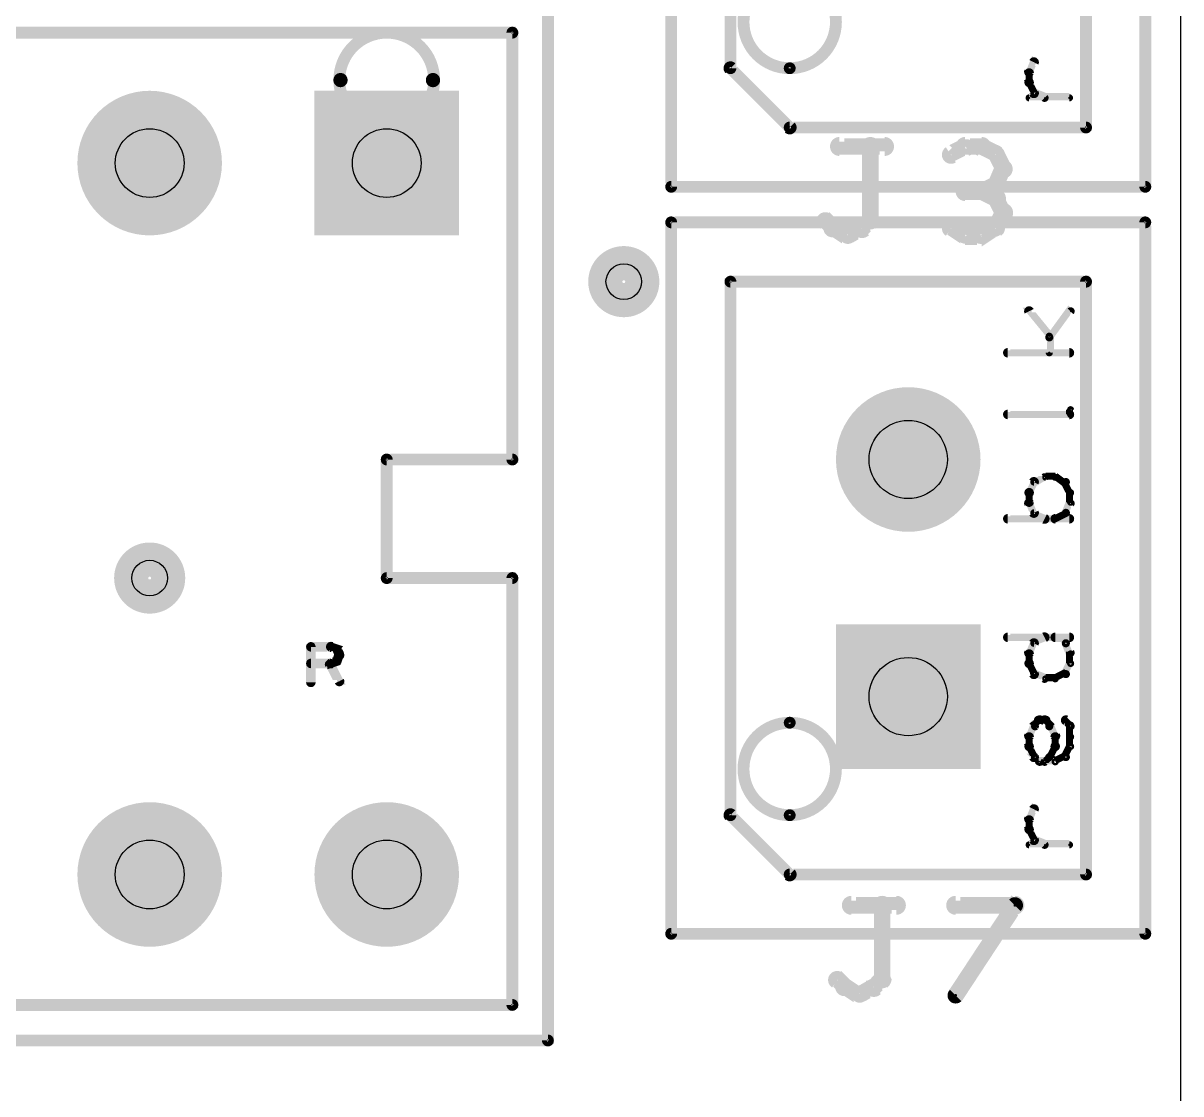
# Model space of a CAD drawing. Extents: x 7835 to 14160, y 8914 to 11568.
# Drawn here: x 11151.6 to 11640, y 9387.5 to 9839 of the extents above; entities that cross this region are included whole.
import ezdxf

# ---------------------------------------------------------------- set-up
doc = ezdxf.new("R2010")
doc.units = 0
doc.layers.get('0').update_dxf_attribs({"linetype": 'CONTINUOUS'})
for name, color, linetype in [('_BOARD', 254, 'CONTINUOUS'), ('_DRILL', 251, 'CONTINUOUS'), ('BOTTOM_SOLDER_MASK', 6, 'CONTINUOUS'), ('DOCUMENTATION1', 3, 'CONTINUOUS'), ('TOP_SILKSCREEN', 1, 'CONTINUOUS'), ('TOP_SOLDER_MASK', 2, 'CONTINUOUS')]:
    doc.layers.add(name, color=color, linetype=linetype)

# ---------------------------------------------------------------- blocks, each defined once
blk = doc.blocks.new('VIA')
at = {"const_width": 13}
blk.add_lwpolyline([(-6, 0, 1), (6, 0, 1)], format="xyb", close=True, dxfattribs=at)
blk = doc.blocks.new('STYLE2')
at = {"const_width": 28}
blk.add_lwpolyline([(-14, 0, 1), (14, 0, 1)], format="xyb", close=True, dxfattribs=at)
blk = doc.blocks.new('STYLE1_2')
at = {"const_width": 28}
blk.add_lwpolyline([(-14, -14), (14, -14), (14, 14), (-14, 14)], close=True, dxfattribs=at)
blk = doc.blocks.new('PS1_1')
at = {"const_width": 28}
blk.add_lwpolyline([(-14, 0, 1), (14, 0, 1)], format="xyb", close=True, dxfattribs=at)
blk = doc.blocks.new('STYLE1_1')
at = {"const_width": 28}
blk.add_lwpolyline([(-14, -14), (14, -14), (14, 14), (-14, 14)], close=True, dxfattribs=at)
blk = doc.blocks.new('_HOLE')
blk.add_circle((0, 0), 0.5)

msp = doc.modelspace()

# ---------------------------------------------------------------- linework, layer by layer
at = {"layer": '_BOARD', "color": 3}
msp.add_lwpolyline([(7835, 9315), (11640, 9315), (11640, 9315), (11640, 11565), (11640, 11565), (7835, 11565), (7835, 11565), (7835, 9315), (7835, 9315)], close=True, dxfattribs=at)
at = {"layer": 'DOCUMENTATION1', "color": 94}
for points in [[(11425, 10070, 5, 5, 0), (11425, 9770, 0, 0, 0), (11425, 9770, 3, 3, 0), (11424, 9770, 3, 3, 1), (11426, 9770, 0, 0, 0), (11425, 9771, 3, 3, 1), (11425, 9769, 0, 0, 0), (11425, 9770, 0, 0, 0), (11425, 9770, 5, 5, 0), (11625, 9770, 5, 5, 0), (11625, 9770, 0, 0, 0), (11625, 9770, 3, 3, 0), (11625, 9769, 3, 3, 1), (11625, 9771, 0, 0, 0), (11624, 9770, 3, 3, 1), (11626, 9770, 0, 0, 0), (11625, 9770, 0, 0, 0), (11625, 9770, 5, 5, 0), (11625, 10070, 0, 0, 0)], [(10537, 9850, 5, 5, 0), (11373, 9850, 0, 0, 0), (11373, 9850, 3, 3, 0), (11373, 9849, 3, 3, 1), (11373, 9851, 0, 0, 0), (11374, 9850, 3, 3, 1), (11372, 9850, 0, 0, 0), (11373, 9850, 0, 0, 0), (11373, 9850, 5, 5, 0), (11373, 9410, 5, 5, 0), (11373, 9410, 0, 0, 0), (11373, 9410, 3, 3, 0), (11372, 9410, 3, 3, 1), (11374, 9410, 0, 0, 0), (11373, 9409, 3, 3, 1), (11373, 9411, 0, 0, 0), (11373, 9410, 0, 0, 0), (11373, 9410, 5, 5, 0), (10537, 9410, 0, 0, 0)], [(11575, 9819, 2, 2, 1), (11577, 9818, 0, 0, 0), (11576, 9818, 0, 0, 0), (11576, 9818, 3, 3, 0), (11578, 9823, 3, 3, 0), (11578, 9823, 0, 0, 0), (11578, 9823, 2, 2, 0), (11579, 9822, 2, 2, 1), (11577, 9823, 0, 0, 0)], [(11575, 9814, 2, 2, 1), (11577, 9814, 0, 0, 0), (11576, 9814, 0, 0, 0), (11576, 9814, 3, 3, 0), (11576, 9818, 3, 3, 0), (11576, 9818, 0, 0, 0), (11576, 9818, 2, 2, 0), (11577, 9818, 2, 2, 1), (11575, 9818, 0, 0, 0)], [(11577, 9809, 2, 2, 1), (11579, 9810, 0, 0, 0), (11578, 9810, 0, 0, 0), (11578, 9810, 3, 3, 0), (11576, 9814, 3, 3, 0), (11576, 9814, 0, 0, 0), (11576, 9814, 2, 2, 0), (11577, 9814, 2, 2, 1), (11575, 9814, 0, 0, 0)], [(11582, 9807, 2, 2, 1), (11583, 9808, 0, 0, 0), (11583, 9808, 0, 0, 0), (11583, 9808, 3, 3, 0), (11578, 9810, 3, 3, 0), (11578, 9810, 0, 0, 0), (11578, 9810, 2, 2, 0), (11578, 9810, 2, 2, 1), (11578, 9809, 0, 0, 0)], [(11593, 9807, 2, 2, 1), (11593, 9808, 0, 0, 0), (11593, 9808, 0, 0, 0), (11593, 9808, 3, 3, 0), (11576, 9808, 3, 3, 0), (11576, 9808, 0, 0, 0), (11576, 9808, 2, 2, 0), (11576, 9808, 2, 2, 1), (11576, 9807, 0, 0, 0)], [(11584, 9706, 2, 2, 1), (11585, 9707, 0, 0, 0), (11585, 9707, 0, 0, 0), (11585, 9707, 3, 3, 0), (11576, 9718, 3, 3, 0), (11576, 9718, 0, 0, 0), (11576, 9718, 2, 2, 0), (11577, 9718, 2, 2, 1), (11575, 9717, 0, 0, 0)], [(11584, 9707, 2, 2, 1), (11585, 9706, 0, 0, 0), (11585, 9707, 0, 0, 0), (11585, 9707, 3, 3, 0), (11593, 9718, 3, 3, 0), (11593, 9718, 0, 0, 0), (11593, 9718, 2, 2, 0), (11594, 9717, 2, 2, 1), (11593, 9718, 0, 0, 0)], [(11584, 9700, 2, 2, 1), (11585, 9700, 0, 0, 0), (11585, 9700, 0, 0, 0), (11585, 9700, 3, 3, 0), (11585, 9707, 3, 3, 0), (11585, 9707, 0, 0, 0), (11585, 9707, 2, 2, 0), (11585, 9707, 2, 2, 1), (11584, 9707, 0, 0, 0)], [(11593, 9699, 2, 2, 1), (11593, 9701, 0, 0, 0), (11593, 9700, 0, 0, 0), (11593, 9700, 3, 3, 0), (11567, 9700, 3, 3, 0), (11567, 9700, 0, 0, 0), (11567, 9700, 2, 2, 0), (11567, 9701, 2, 2, 1), (11567, 9699, 0, 0, 0)], [(11593, 9673, 2, 2, 1), (11593, 9675, 0, 0, 0), (11593, 9674, 0, 0, 0), (11593, 9674, 3, 3, 0), (11567, 9674, 3, 3, 0), (11567, 9674, 0, 0, 0), (11567, 9674, 2, 2, 0), (11567, 9675, 2, 2, 1), (11567, 9673, 0, 0, 0)], [(11594, 9676, 2, 2, 1), (11593, 9676, 0, 0, 0), (11593, 9676, 0, 0, 0), (11593, 9676, 3, 3, 0), (11593, 9674, 3, 3, 0), (11593, 9674, 0, 0, 0), (11593, 9674, 2, 2, 0), (11593, 9674, 2, 2, 1), (11594, 9674, 0, 0, 0)], [(11579, 9645, 2, 2, 1), (11577, 9646, 0, 0, 0), (11578, 9645, 0, 0, 0), (11578, 9645, 3, 3, 0), (11576, 9641, 3, 3, 0), (11576, 9641, 0, 0, 0), (11576, 9641, 2, 2, 0), (11575, 9641, 2, 2, 1), (11577, 9641, 0, 0, 0)], [(11583, 9647, 2, 2, 1), (11582, 9648, 0, 0, 0), (11583, 9648, 0, 0, 0), (11583, 9648, 3, 3, 0), (11578, 9645, 3, 3, 0), (11578, 9645, 0, 0, 0), (11578, 9645, 2, 2, 0), (11578, 9646, 2, 2, 1), (11578, 9645, 0, 0, 0)], [(11587, 9647, 2, 2, 1), (11587, 9648, 0, 0, 0), (11587, 9648, 0, 0, 0), (11587, 9648, 3, 3, 0), (11583, 9648, 3, 3, 0), (11583, 9648, 0, 0, 0), (11583, 9648, 2, 2, 0), (11583, 9648, 2, 2, 1), (11583, 9647, 0, 0, 0)], [(11591, 9645, 2, 2, 1), (11592, 9646, 0, 0, 0), (11591, 9645, 0, 0, 0), (11591, 9645, 3, 3, 0), (11587, 9648, 3, 3, 0), (11587, 9648, 0, 0, 0), (11587, 9648, 2, 2, 0), (11587, 9648, 2, 2, 1), (11587, 9647, 0, 0, 0)], [(11593, 9641, 2, 2, 1), (11594, 9641, 0, 0, 0), (11593, 9641, 0, 0, 0), (11593, 9641, 3, 3, 0), (11591, 9645, 3, 3, 0), (11591, 9645, 0, 0, 0), (11591, 9645, 2, 2, 0), (11592, 9646, 2, 2, 1), (11591, 9645, 0, 0, 0)], [(11577, 9641, 2, 2, 1), (11575, 9641, 0, 0, 0), (11576, 9641, 0, 0, 0), (11576, 9641, 3, 3, 0), (11576, 9637, 3, 3, 0), (11576, 9637, 0, 0, 0), (11576, 9637, 2, 2, 0), (11575, 9637, 2, 2, 1), (11577, 9637, 0, 0, 0)], [(11593, 9637, 2, 2, 1), (11594, 9637, 0, 0, 0), (11593, 9637, 0, 0, 0), (11593, 9637, 3, 3, 0), (11593, 9641, 3, 3, 0), (11593, 9641, 0, 0, 0), (11593, 9641, 2, 2, 0), (11594, 9641, 2, 2, 1), (11593, 9641, 0, 0, 0)], [(11577, 9637, 2, 2, 1), (11575, 9636, 0, 0, 0), (11576, 9637, 0, 0, 0), (11576, 9637, 3, 3, 0), (11578, 9632, 3, 3, 0), (11578, 9632, 0, 0, 0), (11578, 9632, 2, 2, 0), (11577, 9632, 2, 2, 1), (11579, 9633, 0, 0, 0)], [(11591, 9633, 2, 2, 1), (11592, 9632, 0, 0, 0), (11591, 9632, 0, 0, 0), (11591, 9632, 3, 3, 0), (11593, 9637, 3, 3, 0), (11593, 9637, 0, 0, 0), (11593, 9637, 2, 2, 0), (11594, 9636, 2, 2, 1), (11593, 9637, 0, 0, 0)], [(11593, 9629, 2, 2, 1), (11593, 9631, 0, 0, 0), (11593, 9630, 0, 0, 0), (11593, 9630, 3, 3, 0), (11567, 9630, 3, 3, 0), (11567, 9630, 0, 0, 0), (11567, 9630, 2, 2, 0), (11567, 9631, 2, 2, 1), (11567, 9629, 0, 0, 0)], [(11578, 9633, 2, 2, 1), (11578, 9632, 0, 0, 0), (11578, 9632, 0, 0, 0), (11578, 9632, 3, 3, 0), (11583, 9630, 3, 3, 0), (11583, 9630, 0, 0, 0), (11583, 9630, 2, 2, 0), (11582, 9629, 2, 2, 1), (11583, 9631, 0, 0, 0)], [(11587, 9631, 2, 2, 1), (11587, 9629, 0, 0, 0), (11587, 9630, 0, 0, 0), (11587, 9630, 3, 3, 0), (11591, 9632, 3, 3, 0), (11591, 9632, 0, 0, 0), (11591, 9632, 2, 2, 0), (11592, 9632, 2, 2, 1), (11591, 9633, 0, 0, 0)], [(11593, 9579, 2, 2, 1), (11593, 9581, 0, 0, 0), (11593, 9580, 0, 0, 0), (11593, 9580, 3, 3, 0), (11567, 9580, 3, 3, 0), (11567, 9580, 0, 0, 0), (11567, 9580, 2, 2, 0), (11567, 9581, 2, 2, 1), (11567, 9579, 0, 0, 0)], [(11583, 9579, 2, 2, 1), (11582, 9581, 0, 0, 0), (11583, 9580, 0, 0, 0), (11583, 9580, 3, 3, 0), (11578, 9578, 3, 3, 0), (11578, 9578, 0, 0, 0), (11578, 9578, 2, 2, 0), (11578, 9578, 2, 2, 1), (11578, 9577, 0, 0, 0)], [(11591, 9577, 2, 2, 1), (11592, 9578, 0, 0, 0), (11591, 9578, 0, 0, 0), (11591, 9578, 3, 3, 0), (11587, 9580, 3, 3, 0), (11587, 9580, 0, 0, 0), (11587, 9580, 2, 2, 0), (11587, 9581, 2, 2, 1), (11587, 9579, 0, 0, 0)], [(11579, 9577, 2, 2, 1), (11577, 9578, 0, 0, 0), (11578, 9578, 0, 0, 0), (11578, 9578, 3, 3, 0), (11576, 9573, 3, 3, 0), (11576, 9573, 0, 0, 0), (11576, 9573, 2, 2, 0), (11575, 9574, 2, 2, 1), (11577, 9573, 0, 0, 0)], [(11593, 9573, 2, 2, 1), (11594, 9574, 0, 0, 0), (11593, 9573, 0, 0, 0), (11593, 9573, 3, 3, 0), (11591, 9578, 3, 3, 0), (11591, 9578, 0, 0, 0), (11591, 9578, 2, 2, 0), (11592, 9578, 2, 2, 1), (11591, 9577, 0, 0, 0)], [(11577, 9573, 2, 2, 1), (11575, 9573, 0, 0, 0), (11576, 9573, 0, 0, 0), (11576, 9573, 3, 3, 0), (11576, 9569, 3, 3, 0), (11576, 9569, 0, 0, 0), (11576, 9569, 2, 2, 0), (11575, 9569, 2, 2, 1), (11577, 9569, 0, 0, 0)], [(11593, 9569, 2, 2, 1), (11594, 9569, 0, 0, 0), (11593, 9569, 0, 0, 0), (11593, 9569, 3, 3, 0), (11593, 9573, 3, 3, 0), (11593, 9573, 0, 0, 0), (11593, 9573, 2, 2, 0), (11594, 9573, 2, 2, 1), (11593, 9573, 0, 0, 0)], [(11577, 9569, 2, 2, 1), (11575, 9569, 0, 0, 0), (11576, 9569, 0, 0, 0), (11576, 9569, 3, 3, 0), (11578, 9565, 3, 3, 0), (11578, 9565, 0, 0, 0), (11578, 9565, 2, 2, 0), (11577, 9564, 2, 2, 1), (11579, 9565, 0, 0, 0)], [(11591, 9565, 2, 2, 1), (11592, 9564, 0, 0, 0), (11591, 9565, 0, 0, 0), (11591, 9565, 3, 3, 0), (11593, 9569, 3, 3, 0), (11593, 9569, 0, 0, 0), (11593, 9569, 2, 2, 0), (11594, 9569, 2, 2, 1), (11593, 9569, 0, 0, 0)], [(11578, 9565, 2, 2, 1), (11578, 9564, 0, 0, 0), (11578, 9565, 0, 0, 0), (11578, 9565, 3, 3, 0), (11583, 9563, 3, 3, 0), (11583, 9563, 0, 0, 0), (11583, 9563, 2, 2, 0), (11582, 9562, 2, 2, 1), (11583, 9563, 0, 0, 0)], [(11583, 9563, 2, 2, 1), (11583, 9562, 0, 0, 0), (11583, 9563, 0, 0, 0), (11583, 9563, 3, 3, 0), (11587, 9563, 3, 3, 0), (11587, 9563, 0, 0, 0), (11587, 9563, 2, 2, 0), (11587, 9562, 2, 2, 1), (11587, 9563, 0, 0, 0)], [(11587, 9563, 2, 2, 1), (11587, 9562, 0, 0, 0), (11587, 9563, 0, 0, 0), (11587, 9563, 3, 3, 0), (11591, 9565, 3, 3, 0), (11591, 9565, 0, 0, 0), (11591, 9565, 2, 2, 0), (11592, 9564, 2, 2, 1), (11591, 9565, 0, 0, 0)], [(11575, 9539, 2, 2, 1), (11577, 9538, 0, 0, 0), (11576, 9538, 0, 0, 0), (11576, 9538, 3, 3, 0), (11578, 9543, 3, 3, 0), (11578, 9543, 0, 0, 0), (11578, 9543, 2, 2, 0), (11579, 9542, 2, 2, 1), (11577, 9543, 0, 0, 0)], [(11578, 9543, 2, 2, 1), (11579, 9542, 0, 0, 0), (11578, 9543, 0, 0, 0), (11578, 9543, 3, 3, 0), (11580, 9545, 3, 3, 0), (11580, 9545, 0, 0, 0), (11580, 9545, 2, 2, 0), (11581, 9544, 2, 2, 1), (11580, 9546, 0, 0, 0)], [(11580, 9546, 2, 2, 1), (11580, 9544, 0, 0, 0), (11580, 9545, 0, 0, 0), (11580, 9545, 3, 3, 0), (11583, 9545, 3, 3, 0), (11583, 9545, 0, 0, 0), (11583, 9545, 2, 2, 0), (11583, 9544, 2, 2, 1), (11583, 9546, 0, 0, 0)], [(11583, 9546, 2, 2, 1), (11582, 9544, 0, 0, 0), (11583, 9545, 0, 0, 0), (11583, 9545, 3, 3, 0), (11585, 9543, 3, 3, 0), (11585, 9543, 0, 0, 0), (11585, 9543, 2, 2, 0), (11584, 9542, 2, 2, 1), (11585, 9543, 0, 0, 0)], [(11585, 9543, 2, 2, 1), (11584, 9542, 0, 0, 0), (11585, 9543, 0, 0, 0), (11585, 9543, 3, 3, 0), (11587, 9538, 3, 3, 0), (11587, 9538, 0, 0, 0), (11587, 9538, 2, 2, 0), (11586, 9538, 2, 2, 1), (11588, 9539, 0, 0, 0)], [(11592, 9546, 2, 2, 1), (11591, 9544, 0, 0, 0), (11591, 9545, 0, 0, 0), (11591, 9545, 3, 3, 0), (11593, 9543, 3, 3, 0), (11593, 9543, 0, 0, 0), (11593, 9543, 2, 2, 0), (11593, 9542, 2, 2, 1), (11594, 9543, 0, 0, 0)], [(11594, 9543, 2, 2, 1), (11593, 9543, 0, 0, 0), (11593, 9543, 0, 0, 0), (11593, 9543, 3, 3, 0), (11593, 9538, 3, 3, 0), (11593, 9538, 0, 0, 0), (11593, 9538, 2, 2, 0), (11593, 9538, 2, 2, 1), (11594, 9538, 0, 0, 0)], [(11575, 9534, 2, 2, 1), (11577, 9534, 0, 0, 0), (11576, 9534, 0, 0, 0), (11576, 9534, 3, 3, 0), (11576, 9538, 3, 3, 0), (11576, 9538, 0, 0, 0), (11576, 9538, 2, 2, 0), (11577, 9538, 2, 2, 1), (11575, 9538, 0, 0, 0)], [(11588, 9538, 2, 2, 1), (11586, 9538, 0, 0, 0), (11587, 9538, 0, 0, 0), (11587, 9538, 3, 3, 0), (11587, 9534, 3, 3, 0), (11587, 9534, 0, 0, 0), (11587, 9534, 2, 2, 0), (11586, 9534, 2, 2, 1), (11588, 9534, 0, 0, 0)], [(11594, 9538, 2, 2, 1), (11593, 9538, 0, 0, 0), (11593, 9538, 0, 0, 0), (11593, 9538, 3, 3, 0), (11593, 9534, 3, 3, 0), (11593, 9534, 0, 0, 0), (11593, 9534, 2, 2, 0), (11593, 9534, 2, 2, 1), (11594, 9534, 0, 0, 0)], [(11577, 9529, 2, 2, 1), (11579, 9530, 0, 0, 0), (11578, 9530, 0, 0, 0), (11578, 9530, 3, 3, 0), (11576, 9534, 3, 3, 0), (11576, 9534, 0, 0, 0), (11576, 9534, 2, 2, 0), (11577, 9534, 2, 2, 1), (11575, 9534, 0, 0, 0)], [(11588, 9534, 2, 2, 1), (11586, 9534, 0, 0, 0), (11587, 9534, 0, 0, 0), (11587, 9534, 3, 3, 0), (11585, 9530, 3, 3, 0), (11585, 9530, 0, 0, 0), (11585, 9530, 2, 2, 0), (11584, 9530, 2, 2, 1), (11585, 9529, 0, 0, 0)], [(11594, 9534, 2, 2, 1), (11593, 9534, 0, 0, 0), (11593, 9534, 0, 0, 0), (11593, 9534, 3, 3, 0), (11591, 9530, 3, 3, 0), (11591, 9530, 0, 0, 0), (11591, 9530, 2, 2, 0), (11591, 9530, 2, 2, 1), (11592, 9529, 0, 0, 0)], [(11580, 9527, 2, 2, 1), (11581, 9528, 0, 0, 0), (11580, 9528, 0, 0, 0), (11580, 9528, 3, 3, 0), (11578, 9530, 3, 3, 0), (11578, 9530, 0, 0, 0), (11578, 9530, 2, 2, 0), (11579, 9530, 2, 2, 1), (11578, 9529, 0, 0, 0)], [(11587, 9527, 2, 2, 1), (11587, 9528, 0, 0, 0), (11587, 9528, 0, 0, 0), (11587, 9528, 3, 3, 0), (11580, 9528, 3, 3, 0), (11580, 9528, 0, 0, 0), (11580, 9528, 2, 2, 0), (11580, 9528, 2, 2, 1), (11580, 9527, 0, 0, 0)], [(11585, 9529, 2, 2, 1), (11584, 9530, 0, 0, 0), (11585, 9530, 0, 0, 0), (11585, 9530, 3, 3, 0), (11583, 9528, 3, 3, 0), (11583, 9528, 0, 0, 0), (11583, 9528, 2, 2, 0), (11582, 9528, 2, 2, 1), (11583, 9527, 0, 0, 0)], [(11592, 9529, 2, 2, 1), (11591, 9530, 0, 0, 0), (11591, 9530, 0, 0, 0), (11591, 9530, 3, 3, 0), (11587, 9528, 3, 3, 0), (11587, 9528, 0, 0, 0), (11587, 9528, 2, 2, 0), (11587, 9528, 2, 2, 1), (11587, 9527, 0, 0, 0)], [(11575, 9504, 2, 2, 1), (11577, 9503, 0, 0, 0), (11576, 9503, 0, 0, 0), (11576, 9503, 3, 3, 0), (11578, 9508, 3, 3, 0), (11578, 9508, 0, 0, 0), (11578, 9508, 2, 2, 0), (11579, 9507, 2, 2, 1), (11577, 9508, 0, 0, 0)], [(11575, 9499, 2, 2, 1), (11577, 9499, 0, 0, 0), (11576, 9499, 0, 0, 0), (11576, 9499, 3, 3, 0), (11576, 9503, 3, 3, 0), (11576, 9503, 0, 0, 0), (11576, 9503, 2, 2, 0), (11577, 9503, 2, 2, 1), (11575, 9503, 0, 0, 0)], [(11577, 9494, 2, 2, 1), (11579, 9495, 0, 0, 0), (11578, 9495, 0, 0, 0), (11578, 9495, 3, 3, 0), (11576, 9499, 3, 3, 0), (11576, 9499, 0, 0, 0), (11576, 9499, 2, 2, 0), (11577, 9499, 2, 2, 1), (11575, 9499, 0, 0, 0)], [(11593, 9492, 2, 2, 1), (11593, 9493, 0, 0, 0), (11593, 9493, 0, 0, 0), (11593, 9493, 3, 3, 0), (11576, 9493, 3, 3, 0), (11576, 9493, 0, 0, 0), (11576, 9493, 2, 2, 0), (11576, 9493, 2, 2, 1), (11576, 9492, 0, 0, 0)], [(11582, 9492, 2, 2, 1), (11583, 9493, 0, 0, 0), (11583, 9493, 0, 0, 0), (11583, 9493, 3, 3, 0), (11578, 9495, 3, 3, 0), (11578, 9495, 0, 0, 0), (11578, 9495, 2, 2, 0), (11578, 9495, 2, 2, 1), (11578, 9494, 0, 0, 0)]]:
    msp.add_lwpolyline(points, format="xyseb", dxfattribs=at)
msp.add_lwpolyline([(11624, 9455, 3, 3, 1), (11626, 9455, 0, 0, 0), (11625, 9455, 0, 0, 0), (11625, 9455, 5, 5, 0), (11625, 9755, 0, 0, 0), (11625, 9755, 3, 3, 0), (11626, 9755, 3, 3, 1), (11624, 9755, 0, 0, 0), (11625, 9754, 3, 3, 1), (11625, 9756, 0, 0, 0), (11625, 9755, 0, 0, 0), (11625, 9755, 5, 5, 0), (11425, 9755, 0, 0, 0), (11425, 9755, 3, 3, 0), (11425, 9756, 3, 3, 1), (11425, 9754, 0, 0, 0), (11426, 9755, 3, 3, 1), (11424, 9755, 0, 0, 0), (11425, 9755, 0, 0, 0), (11425, 9755, 5, 5, 0), (11425, 9455, 0, 0, 0), (11425, 9455, 3, 3, 0), (11424, 9455, 3, 3, 1), (11426, 9455, 0, 0, 0), (11425, 9456, 3, 3, 1), (11425, 9454, 0, 0, 0), (11425, 9455, 0, 0, 0), (11425, 9455, 5, 5, 0), (11625, 9455, 5, 5, 0), (11625, 9455, 0, 0, 0), (11625, 9455, 3, 3, 0), (11625, 9454, 3, 3, 1), (11625, 9456, 0, 0, 0)], format="xyseb", close=True, dxfattribs=at)
at = {"layer": 'TOP_SILKSCREEN', "color": 135}
for points in [[(11600, 10045, 5, 5, 0), (11600, 9795, 0, 0, 0), (11600, 9795, 3, 3, 0), (11599, 9795, 3, 3, 1), (11601, 9795, 0, 0, 0), (11600, 9794, 3, 3, 1), (11600, 9796, 0, 0, 0), (11600, 9795, 0, 0, 0), (11600, 9795, 5, 5, 0), (11475, 9795, 5, 5, 0), (11475, 9795, 0, 0, 0), (11475, 9795, 3, 3, 0), (11475, 9796, 3, 3, 1), (11475, 9794, 0, 0, 0), (11474, 9794, 3, 3, 1), (11476, 9796, 0, 0, 0), (11475, 9795, 0, 0, 0), (11475, 9795, 5, 5, 0), (11450, 9820, 0, 0, 0), (11450, 9820, 3, 3, 0), (11451, 9821, 3, 3, 1), (11449, 9819, 0, 0, 0), (11449, 9820, 3, 3, 1), (11451, 9820, 0, 0, 0), (11450, 9820, 0, 0, 0), (11450, 9820, 5, 5, 0), (11450, 10045, 0, 0, 0)], [(10552, 9835, 5, 5, 0), (11358, 9835, 0, 0, 0), (11358, 9835, 3, 3, 0), (11358, 9834, 3, 3, 1), (11358, 9836, 0, 0, 0), (11359, 9835, 3, 3, 1), (11357, 9835, 0, 0, 0), (11358, 9835, 0, 0, 0), (11358, 9835, 5, 5, 0), (11358, 9655, 0, 0, 0), (11358, 9655, 3, 3, 0), (11357, 9655, 3, 3, 1), (11359, 9655, 0, 0, 0), (11358, 9654, 3, 3, 1), (11358, 9656, 0, 0, 0), (11358, 9655, 0, 0, 0), (11358, 9655, 5, 5, 0), (11305, 9655, 0, 0, 0), (11305, 9655, 3, 3, 0), (11305, 9656, 3, 3, 1), (11305, 9654, 0, 0, 0), (11306, 9655, 3, 3, 1), (11304, 9655, 0, 0, 0), (11305, 9655, 0, 0, 0), (11305, 9655, 5, 5, 0), (11305, 9605, 0, 0, 0), (11305, 9605, 3, 3, 0), (11304, 9605, 3, 3, 1), (11306, 9605, 0, 0, 0), (11305, 9606, 3, 3, 1), (11305, 9604, 0, 0, 0), (11305, 9605, 0, 0, 0), (11305, 9605, 5, 5, 0), (11358, 9605, 0, 0, 0), (11358, 9605, 3, 3, 0), (11358, 9604, 3, 3, 1), (11358, 9606, 0, 0, 0), (11359, 9605, 3, 3, 1), (11357, 9605, 0, 0, 0), (11358, 9605, 0, 0, 0), (11358, 9605, 5, 5, 0), (11358, 9425, 5, 5, 0), (11358, 9425, 0, 0, 0), (11358, 9425, 3, 3, 0), (11357, 9425, 3, 3, 1), (11359, 9425, 0, 0, 0), (11358, 9424, 3, 3, 1), (11358, 9426, 0, 0, 0), (11358, 9425, 0, 0, 0), (11358, 9425, 5, 5, 0), (10552, 9425, 0, 0, 0)], [(11509, 9785, 4, 4, 1), (11509, 9789, 0, 0, 0), (11509, 9787, 0, 0, 0), (11509, 9787, 7, 7, 0), (11496, 9787, 7, 7, 0), (11496, 9787, 0, 0, 0), (11496, 9787, 4, 4, 0), (11496, 9789, 4, 4, 1), (11496, 9785, 0, 0, 0)], [(11507, 9756, 4, 4, 1), (11511, 9756, 0, 0, 0), (11509, 9756, 0, 0, 0), (11509, 9756, 7, 7, 0), (11509, 9787, 7, 7, 0), (11509, 9787, 0, 0, 0), (11509, 9787, 4, 4, 0), (11511, 9787, 4, 4, 1), (11507, 9787, 0, 0, 0)], [(11509, 9789, 4, 4, 1), (11509, 9785, 0, 0, 0), (11509, 9787, 0, 0, 0), (11509, 9787, 7, 7, 0), (11515, 9787, 7, 7, 0), (11515, 9787, 0, 0, 0), (11515, 9787, 4, 4, 0), (11515, 9785, 4, 4, 1), (11515, 9789, 0, 0, 0)], [(11556, 9785, 4, 4, 1), (11556, 9789, 0, 0, 0), (11556, 9787, 0, 0, 0), (11556, 9787, 7, 7, 0), (11549, 9787, 7, 7, 0), (11549, 9787, 0, 0, 0), (11549, 9787, 4, 4, 0), (11549, 9789, 4, 4, 1), (11549, 9785, 0, 0, 0)], [(11550, 9785, 4, 4, 1), (11549, 9788, 0, 0, 0), (11549, 9787, 0, 0, 0), (11549, 9787, 7, 7, 0), (11543, 9784, 7, 7, 0), (11543, 9784, 0, 0, 0), (11543, 9784, 4, 4, 0), (11542, 9785, 4, 4, 1), (11544, 9782, 0, 0, 0)], [(11561, 9782, 4, 4, 1), (11563, 9785, 0, 0, 0), (11562, 9784, 0, 0, 0), (11562, 9784, 7, 7, 0), (11556, 9787, 7, 7, 0), (11556, 9787, 0, 0, 0), (11556, 9787, 4, 4, 0), (11556, 9788, 4, 4, 1), (11555, 9785, 0, 0, 0)], [(11563, 9777, 4, 4, 1), (11567, 9778, 0, 0, 0), (11565, 9778, 0, 0, 0), (11565, 9778, 7, 7, 0), (11562, 9784, 7, 7, 0), (11562, 9784, 0, 0, 0), (11562, 9784, 4, 4, 0), (11563, 9785, 4, 4, 1), (11560, 9783, 0, 0, 0)], [(11560, 9772, 4, 4, 1), (11563, 9770, 0, 0, 0), (11562, 9771, 0, 0, 0), (11562, 9771, 7, 7, 0), (11565, 9778, 7, 7, 0), (11565, 9778, 0, 0, 0), (11565, 9778, 4, 4, 0), (11567, 9777, 4, 4, 1), (11563, 9778, 0, 0, 0)], [(11556, 9766, 4, 4, 1), (11556, 9770, 0, 0, 0), (11556, 9768, 0, 0, 0), (11556, 9768, 7, 7, 0), (11549, 9768, 7, 7, 0), (11549, 9768, 0, 0, 0), (11549, 9768, 4, 4, 0), (11549, 9770, 4, 4, 1), (11549, 9766, 0, 0, 0)], [(11555, 9770, 4, 4, 1), (11556, 9767, 0, 0, 0), (11556, 9768, 0, 0, 0), (11556, 9768, 7, 7, 0), (11562, 9771, 7, 7, 0), (11562, 9771, 0, 0, 0), (11562, 9771, 4, 4, 0), (11563, 9770, 4, 4, 1), (11561, 9773, 0, 0, 0)], [(11561, 9763, 4, 4, 1), (11563, 9767, 0, 0, 0), (11562, 9765, 0, 0, 0), (11562, 9765, 7, 7, 0), (11556, 9768, 7, 7, 0), (11556, 9768, 0, 0, 0), (11556, 9768, 4, 4, 0), (11556, 9770, 4, 4, 1), (11555, 9767, 0, 0, 0)], [(11563, 9758, 4, 4, 1), (11567, 9760, 0, 0, 0), (11565, 9759, 0, 0, 0), (11565, 9759, 7, 7, 0), (11562, 9765, 7, 7, 0), (11562, 9765, 0, 0, 0), (11562, 9765, 4, 4, 0), (11563, 9766, 4, 4, 1), (11560, 9764, 0, 0, 0)], [(11560, 9753, 4, 4, 1), (11563, 9752, 0, 0, 0), (11562, 9753, 0, 0, 0), (11562, 9753, 7, 7, 0), (11565, 9759, 7, 7, 0), (11565, 9759, 0, 0, 0), (11565, 9759, 4, 4, 0), (11567, 9758, 4, 4, 1), (11563, 9760, 0, 0, 0)], [(11491, 9757, 4, 4, 1), (11489, 9754, 0, 0, 0), (11490, 9756, 0, 0, 0), (11490, 9756, 7, 7, 0), (11493, 9753, 7, 7, 0), (11493, 9753, 0, 0, 0), (11493, 9753, 4, 4, 0), (11492, 9751, 4, 4, 1), (11494, 9754, 0, 0, 0)], [(11494, 9754, 4, 4, 1), (11492, 9751, 0, 0, 0), (11493, 9753, 0, 0, 0), (11493, 9753, 7, 7, 0), (11499, 9749, 7, 7, 0), (11499, 9749, 0, 0, 0), (11499, 9749, 4, 4, 0), (11499, 9748, 4, 4, 1), (11500, 9751, 0, 0, 0)], [(11499, 9751, 4, 4, 1), (11500, 9748, 0, 0, 0), (11499, 9749, 0, 0, 0), (11499, 9749, 7, 7, 0), (11506, 9753, 7, 7, 0), (11506, 9753, 0, 0, 0), (11506, 9753, 4, 4, 0), (11506, 9751, 4, 4, 1), (11505, 9754, 0, 0, 0)], [(11504, 9754, 4, 4, 1), (11507, 9751, 0, 0, 0), (11506, 9753, 0, 0, 0), (11506, 9753, 7, 7, 0), (11509, 9756, 7, 7, 0), (11509, 9756, 0, 0, 0), (11509, 9756, 4, 4, 0), (11510, 9754, 4, 4, 1), (11508, 9757, 0, 0, 0)], [(11544, 9754, 4, 4, 1), (11542, 9751, 0, 0, 0), (11543, 9753, 0, 0, 0), (11543, 9753, 7, 7, 0), (11549, 9749, 7, 7, 0), (11549, 9749, 0, 0, 0), (11549, 9749, 4, 4, 0), (11549, 9748, 4, 4, 1), (11550, 9751, 0, 0, 0)], [(11555, 9751, 4, 4, 1), (11556, 9748, 0, 0, 0), (11556, 9749, 0, 0, 0), (11556, 9749, 7, 7, 0), (11562, 9753, 7, 7, 0), (11562, 9753, 0, 0, 0), (11562, 9753, 4, 4, 0), (11563, 9751, 4, 4, 1), (11561, 9754, 0, 0, 0)], [(11549, 9751, 4, 4, 1), (11549, 9748, 0, 0, 0), (11549, 9749, 0, 0, 0), (11549, 9749, 7, 7, 0), (11556, 9749, 7, 7, 0), (11556, 9749, 0, 0, 0), (11556, 9749, 4, 4, 0), (11556, 9748, 4, 4, 1), (11556, 9751, 0, 0, 0)], [(11272, 9561, 2, 2, 1), (11274, 9561, 0, 0, 0), (11273, 9561, 0, 0, 0), (11273, 9561, 4, 4, 0), (11273, 9576, 4, 4, 0), (11273, 9576, 0, 0, 0), (11273, 9576, 2, 2, 0), (11274, 9576, 2, 2, 1), (11272, 9576, 0, 0, 0)], [(11273, 9577, 2, 2, 1), (11273, 9575, 0, 0, 0), (11273, 9576, 0, 0, 0), (11273, 9576, 4, 4, 0), (11281, 9576, 4, 4, 0), (11281, 9576, 0, 0, 0), (11281, 9576, 2, 2, 0), (11281, 9575, 2, 2, 1), (11281, 9577, 0, 0, 0)], [(11282, 9577, 2, 2, 1), (11281, 9575, 0, 0, 0), (11281, 9576, 0, 0, 0), (11281, 9576, 4, 4, 0), (11284, 9575, 4, 4, 0), (11284, 9575, 0, 0, 0), (11284, 9575, 2, 2, 0), (11283, 9574, 2, 2, 1), (11284, 9576, 0, 0, 0)], [(11285, 9575, 2, 2, 1), (11283, 9575, 0, 0, 0), (11284, 9575, 0, 0, 0), (11284, 9575, 4, 4, 0), (11285, 9573, 4, 4, 0), (11285, 9573, 0, 0, 0), (11285, 9573, 2, 2, 0), (11284, 9572, 2, 2, 1), (11286, 9573, 0, 0, 0)], [(11284, 9569, 2, 2, 1), (11283, 9571, 0, 0, 0), (11284, 9570, 0, 0, 0), (11284, 9570, 4, 4, 0), (11281, 9569, 4, 4, 0), (11281, 9569, 0, 0, 0), (11281, 9569, 2, 2, 0), (11281, 9570, 2, 2, 1), (11282, 9568, 0, 0, 0)], [(11286, 9572, 2, 2, 1), (11284, 9573, 0, 0, 0), (11285, 9573, 0, 0, 0), (11285, 9573, 4, 4, 0), (11284, 9570, 4, 4, 0), (11284, 9570, 0, 0, 0), (11284, 9570, 2, 2, 0), (11283, 9570, 2, 2, 1), (11285, 9570, 0, 0, 0)], [(11281, 9568, 2, 2, 1), (11281, 9570, 0, 0, 0), (11281, 9569, 0, 0, 0), (11281, 9569, 4, 4, 0), (11273, 9569, 4, 4, 0), (11273, 9569, 0, 0, 0), (11273, 9569, 2, 2, 0), (11273, 9570, 2, 2, 1), (11273, 9568, 0, 0, 0)], [(11282, 9569, 2, 2, 1), (11280, 9568, 0, 0, 0), (11281, 9569, 0, 0, 0), (11281, 9569, 4, 4, 0), (11285, 9561, 4, 4, 0), (11285, 9561, 0, 0, 0), (11285, 9561, 2, 2, 0), (11284, 9561, 2, 2, 1), (11286, 9562, 0, 0, 0)], [(11514, 9465, 4, 4, 1), (11514, 9469, 0, 0, 0), (11514, 9467, 0, 0, 0), (11514, 9467, 7, 7, 0), (11501, 9467, 7, 7, 0), (11501, 9467, 0, 0, 0), (11501, 9467, 4, 4, 0), (11501, 9469, 4, 4, 1), (11501, 9465, 0, 0, 0)], [(11512, 9436, 4, 4, 1), (11516, 9436, 0, 0, 0), (11514, 9436, 0, 0, 0), (11514, 9436, 7, 7, 0), (11514, 9467, 7, 7, 0), (11514, 9467, 0, 0, 0), (11514, 9467, 4, 4, 0), (11516, 9467, 4, 4, 1), (11512, 9467, 0, 0, 0)], [(11514, 9469, 4, 4, 1), (11514, 9465, 0, 0, 0), (11514, 9467, 0, 0, 0), (11514, 9467, 7, 7, 0), (11520, 9467, 7, 7, 0), (11520, 9467, 0, 0, 0), (11520, 9467, 4, 4, 0), (11520, 9465, 4, 4, 1), (11520, 9469, 0, 0, 0)], [(11570, 9465, 4, 4, 1), (11570, 9469, 0, 0, 0), (11570, 9467, 0, 0, 0), (11570, 9467, 7, 7, 0), (11545, 9467, 7, 7, 0), (11545, 9467, 0, 0, 0), (11545, 9467, 4, 4, 0), (11545, 9469, 4, 4, 1), (11545, 9465, 0, 0, 0)], [(11544, 9430, 4, 4, 1), (11546, 9428, 0, 0, 0), (11545, 9429, 0, 0, 0), (11545, 9429, 7, 7, 0), (11570, 9467, 7, 7, 0), (11570, 9467, 0, 0, 0), (11570, 9467, 4, 4, 0), (11571, 9466, 4, 4, 1), (11569, 9468, 0, 0, 0)], [(11496, 9437, 4, 4, 1), (11494, 9434, 0, 0, 0), (11495, 9436, 0, 0, 0), (11495, 9436, 7, 7, 0), (11498, 9433, 7, 7, 0), (11498, 9433, 0, 0, 0), (11498, 9433, 4, 4, 0), (11497, 9431, 4, 4, 1), (11499, 9434, 0, 0, 0)], [(11509, 9434, 4, 4, 1), (11512, 9431, 0, 0, 0), (11511, 9433, 0, 0, 0), (11511, 9433, 7, 7, 0), (11514, 9436, 7, 7, 0), (11514, 9436, 0, 0, 0), (11514, 9436, 4, 4, 0), (11515, 9434, 4, 4, 1), (11513, 9437, 0, 0, 0)], [(11499, 9434, 4, 4, 1), (11497, 9431, 0, 0, 0), (11498, 9433, 0, 0, 0), (11498, 9433, 7, 7, 0), (11504, 9429, 7, 7, 0), (11504, 9429, 0, 0, 0), (11504, 9429, 4, 4, 0), (11504, 9428, 4, 4, 1), (11505, 9431, 0, 0, 0)], [(11504, 9431, 4, 4, 1), (11505, 9428, 0, 0, 0), (11504, 9429, 0, 0, 0), (11504, 9429, 7, 7, 0), (11511, 9433, 7, 7, 0), (11511, 9433, 0, 0, 0), (11511, 9433, 4, 4, 0), (11511, 9431, 4, 4, 1), (11510, 9434, 0, 0, 0)]]:
    msp.add_lwpolyline(points, format="xyseb", dxfattribs=at)
for points in [[(11475, 9821, 3, 3, 1), (11475, 9819, 0, 0, 0), (11475, 9820, 0, 0, 0), (11475, 9820, 5, 5, 1), (11475, 9859, 0, 0, 0), (11475, 9859, 3, 3, 0), (11475, 9860, 3, 3, 1), (11475, 9858, 0, 0, 0), (11475, 9858, 3, 3, 1), (11475, 9860, 0, 0, 0), (11475, 9859, 0, 0, 0), (11475, 9859, 5, 5, 1), (11475, 9820, 5, 5, 0), (11475, 9820, 0, 0, 0), (11475, 9820, 3, 3, 0), (11475, 9819, 3, 3, 1), (11475, 9821, 0, 0, 0)], [(11323, 9815, 3, 3, 1), (11326, 9815, 0, 0, 0), (11325, 9815, 0, 0, 0), (11325, 9815, 5, 5, 1), (11285, 9815, 0, 0, 0), (11285, 9815, 3, 3, 0), (11284, 9815, 3, 3, 1), (11287, 9815, 0, 0, 0), (11287, 9815, 3, 3, 1), (11284, 9815, 0, 0, 0), (11285, 9815, 0, 0, 0), (11285, 9815, 5, 5, 1), (11325, 9815, 5, 5, 0), (11325, 9815, 0, 0, 0), (11325, 9815, 3, 3, 0), (11326, 9815, 3, 3, 1), (11323, 9815, 0, 0, 0)], [(11474, 9479, 3, 3, 1), (11476, 9481, 0, 0, 0), (11475, 9480, 0, 0, 0), (11475, 9480, 5, 5, 0), (11450, 9505, 0, 0, 0), (11450, 9505, 3, 3, 0), (11451, 9506, 3, 3, 1), (11449, 9504, 0, 0, 0), (11449, 9505, 3, 3, 1), (11451, 9505, 0, 0, 0), (11450, 9505, 0, 0, 0), (11450, 9505, 5, 5, 0), (11450, 9730, 0, 0, 0), (11450, 9730, 3, 3, 0), (11451, 9730, 3, 3, 1), (11449, 9730, 0, 0, 0), (11450, 9731, 3, 3, 1), (11450, 9729, 0, 0, 0), (11450, 9730, 0, 0, 0), (11450, 9730, 5, 5, 0), (11600, 9730, 0, 0, 0), (11600, 9730, 3, 3, 0), (11600, 9729, 3, 3, 1), (11600, 9731, 0, 0, 0), (11601, 9730, 3, 3, 1), (11599, 9730, 0, 0, 0), (11600, 9730, 0, 0, 0), (11600, 9730, 5, 5, 0), (11600, 9480, 0, 0, 0), (11600, 9480, 3, 3, 0), (11599, 9480, 3, 3, 1), (11601, 9480, 0, 0, 0), (11600, 9479, 3, 3, 1), (11600, 9481, 0, 0, 0), (11600, 9480, 0, 0, 0), (11600, 9480, 5, 5, 0), (11475, 9480, 5, 5, 0), (11475, 9480, 0, 0, 0), (11475, 9480, 3, 3, 0), (11475, 9481, 3, 3, 1), (11475, 9479, 0, 0, 0)], [(11475, 9506, 3, 3, 1), (11475, 9504, 0, 0, 0), (11475, 9505, 0, 0, 0), (11475, 9505, 5, 5, 1), (11475, 9544, 0, 0, 0), (11475, 9544, 3, 3, 0), (11475, 9545, 3, 3, 1), (11475, 9543, 0, 0, 0), (11475, 9543, 3, 3, 1), (11475, 9545, 0, 0, 0), (11475, 9544, 0, 0, 0), (11475, 9544, 5, 5, 1), (11475, 9505, 5, 5, 0), (11475, 9505, 0, 0, 0), (11475, 9505, 3, 3, 0), (11475, 9504, 3, 3, 1), (11475, 9506, 0, 0, 0)]]:
    msp.add_lwpolyline(points, format="xyseb", close=True, dxfattribs=at)

# ---------------------------------------------------------------- block references
at = {"layer": '_DRILL'}
for p, xscale, yscale in [((11205, 9780), 29, 29), ((11305, 9780), 29, 29), ((11405, 9730), 15, 15), ((11525, 9655), 33, 33), ((11205, 9605), 15, 15), ((11525, 9555), 33, 33), ((11205, 9480), 29, 29), ((11305, 9480), 29, 29)]:
    msp.add_blockref('_HOLE', p, dxfattribs=dict(at, xscale=xscale, yscale=yscale))
at = {"layer": 'BOTTOM_SOLDER_MASK', "color": 253, "xscale": 1.089, "yscale": 1.089}
for name, p, rotation in [('PS1_1', (11205, 9780), 180), ('PS1_1', (11205, 9780), 180), ('STYLE1_1', (11305, 9780), 180), ('STYLE1_1', (11305, 9780), 180), ('STYLE2', (11525, 9655), 90), ('STYLE2', (11525, 9655), 90), ('STYLE1_2', (11525, 9555), 90), ('STYLE1_2', (11525, 9555), 90), ('PS1_1', (11205, 9480), 180), ('PS1_1', (11205, 9480), 180), ('PS1_1', (11305, 9480), 180), ('PS1_1', (11305, 9480), 180)]:
    msp.add_blockref(name, p, dxfattribs=dict(at, rotation=rotation))
at = {"layer": 'BOTTOM_SOLDER_MASK', "color": 2, "xscale": 1.2, "yscale": 1.2}
for p in [(11405, 9730), (11405, 9730), (11205, 9605), (11205, 9605)]:
    msp.add_blockref('VIA', p, dxfattribs=at)
at = {"layer": 'TOP_SOLDER_MASK', "color": 253, "xscale": 1.089, "yscale": 1.089}
for name, p, rotation in [('PS1_1', (11205, 9780), 180), ('PS1_1', (11205, 9780), 180), ('STYLE1_1', (11305, 9780), 180), ('STYLE1_1', (11305, 9780), 180), ('STYLE2', (11525, 9655), 90), ('STYLE2', (11525, 9655), 90), ('STYLE1_2', (11525, 9555), 90), ('STYLE1_2', (11525, 9555), 90), ('PS1_1', (11205, 9480), 180), ('PS1_1', (11205, 9480), 180), ('PS1_1', (11305, 9480), 180), ('PS1_1', (11305, 9480), 180)]:
    msp.add_blockref(name, p, dxfattribs=dict(at, rotation=rotation))
at = {"layer": 'TOP_SOLDER_MASK', "color": 2, "xscale": 1.2, "yscale": 1.2}
for p in [(11405, 9730), (11405, 9730), (11205, 9605), (11205, 9605)]:
    msp.add_blockref('VIA', p, dxfattribs=at)

doc.saveas('drawing.dxf')
